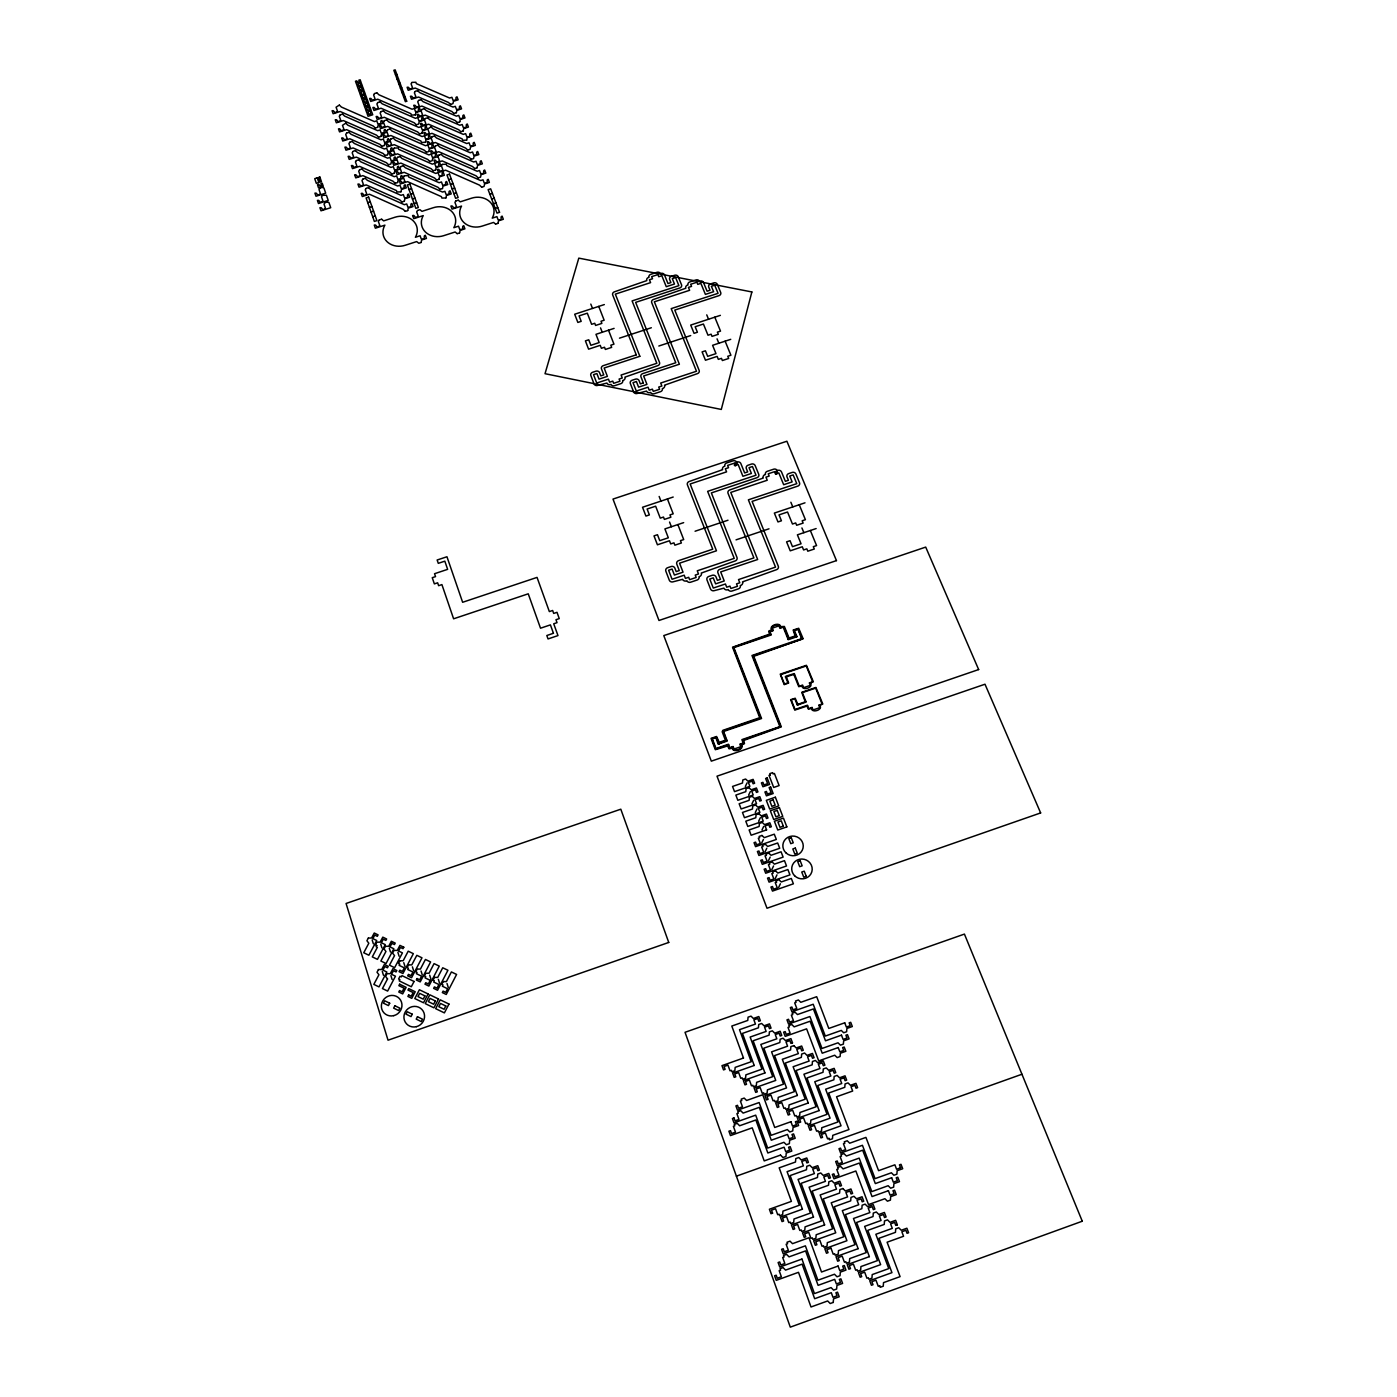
<?xml version="1.0" encoding="UTF-8"?>
<svg xmlns="http://www.w3.org/2000/svg" width="1397" height="1397" viewBox="0 0 1397 1397"><rect width="100%" height="100%" fill="white"/><g stroke="black" fill="none" stroke-linecap="round" stroke-linejoin="round"><path stroke-width="1.5" d="M778.653 887.409L780.382 883.777M775.248 878.486L776.976 874.854M768.455 860.692L770.184 857.094M771.843 869.58L773.571 865.965M761.697 843.02L763.426 839.44M765.067 851.838L766.796 848.241M758.641 821.226L760.352 817.664M761.994 829.975L763.705 826.413M751.97 803.781L753.682 800.237M755.288 812.478L757.017 808.933M748.635 795.103L750.346 791.558M797.617 704.472L805.877 701.451M745.334 786.441L747.046 782.914M718.669 743.466L726.981 740.393M775.527 473.95C774.217 471.418 777.465 474.509 775.841 473.443C775.772 466.039 779.159 479.119 774.654 471.645L768.228 473.793L769.171 476.08L765.958 477.145L767.232 480.254L730.771 492.425L757.663 559.499L720.695 571.932L724.24 580.96L715.613 583.876L713.238 577.852L709.763 579.022L713.291 588.067L725.427 583.981L726.702 587.211L729.967 586.111L730.91 588.486L737.459 586.286L736.516 583.894L739.781 582.793L738.507 579.58L775.527 567.112L748.373 499.829L796.779 483.659L793.164 474.91L789.742 476.045L792.151 481.878L783.665 484.707L778.793 472.867L775.527 473.95L777.78 470.405A2.899 2.619 1.1 0 1 781.517 471.959L785.376 481.336L788.414 480.324L787.017 476.953A2.899 2.619 1.6 0 1 788.729 473.583L792.151 472.448A2.899 2.619 1.7 0 1 795.888 474.002L799.503 482.733A2.899 2.637 2 0 1 797.809 486.121L752.092 501.401L778.286 566.187A2.951 2.707 1.9 0 1 776.557 569.662L742.558 581.868A2.951 2.724 0.2 0 1 740.794 585.36L740.288 585.535A2.951 2.724 0.1 0 1 738.472 588.836L731.923 591.053A2.951 2.724 -0.3 0 1 728.221 589.604L727.697 589.761A2.951 2.724 -0.5 0 1 723.925 588.137L714.304 590.634A2.951 2.724 -1.3 0 1 710.532 589.01L706.987 579.947A2.951 2.724 -1.6 0 1 708.768 576.472L712.243 575.302A2.951 2.707 -1.4 0 1 716.015 576.909L717.377 580.384L720.468 579.353L717.918 572.857A2.934 2.707 -1 0 1 719.699 569.382L753.891 557.892L728.047 493.333A2.899 2.637 -1 0 1 729.775 489.945L763.233 478.053A2.899 2.619 0.5 0 1 764.945 474.683L765.451 474.526A2.899 2.619 0.6 0 1 767.232 471.33L773.641 469.2A2.899 2.619 0.9 0 1 777.291 470.579M734.944 465.568C731.801 464.52 741.178 464.171 734.874 462.896C733.565 465.288 738.14 467.716 734.036 463.28L727.627 465.411L728.536 467.698L725.322 468.763L726.58 471.854L690.153 483.991L716.469 550.785L679.553 563.183L683.028 572.176L674.402 575.075L672.097 569.068L668.604 570.238L672.062 579.266L684.198 575.18L685.438 578.393L688.704 577.293L689.612 579.668L696.16 577.467L695.235 575.093L698.5 573.992L697.26 570.797L734.228 558.381L707.633 491.36L756.004 475.224L752.459 466.528L749.036 467.663L751.394 473.461L742.925 476.29L738.157 464.502L734.839 465.585L737.162 462.04A2.881 2.619 -0.8 0 1 740.864 463.594L744.653 472.919L747.692 471.907L746.33 468.571A2.899 2.619 -0.3 0 1 748.041 465.218L751.464 464.066A2.899 2.619 -0.2 0 1 755.183 465.62L758.728 474.334A2.899 2.619 0.1 0 1 756.999 477.687L711.352 492.914L736.987 557.455A2.934 2.707 -0.4 0 1 735.224 560.913L701.277 573.067A2.934 2.707 -2.2 0 1 699.495 576.542L698.989 576.717A2.934 2.707 -2.4 0 1 697.155 580.017L690.607 582.217A2.934 2.707 -2.7 0 1 686.922 580.768L686.416 580.942A2.934 2.707 -3 0 1 682.662 579.318L673.04 581.816A2.934 2.707 -3.7 0 1 669.303 580.192L665.845 571.163A2.934 2.707 -3.9 0 1 667.626 567.706L671.119 566.536A2.934 2.707 -3.7 0 1 674.856 568.142L676.183 571.6L679.274 570.57L676.794 564.109A2.934 2.707 -3.3 0 1 678.575 560.651L712.732 549.196L687.429 484.881A2.899 2.619 -3 0 1 689.175 481.511L722.616 469.671A2.881 2.619 -1.4 0 1 724.345 466.319L724.851 466.144A2.881 2.619 -1.3 0 1 726.632 462.966L733.041 460.835A2.881 2.602 -1 0 1 736.673 462.215M736.394 1176.169L1021.94 1074.241M811.657 708.314L808.374 709.17L806.977 706.096M819.672 705.572L822.798 704.001L815.9 687.464L801.756 692.283L805.213 701.678M728.693 744.863L715.753 749.141L711.737 738.559L716.347 737.145L718.791 743.204M732.692 747.36L729.391 748.216L728.029 745.09M740.759 744.584L743.868 743.291L742.82 740.026L780.626 726.684L752.878 655.892L802.088 639.162L798.141 628.755L793.775 630.414L796.29 636.456M786.127 676.847L794.491 674.21M802.245 686.014L798.735 686.66L793.828 674.437M810.225 683.29L813.333 681.736L806.436 665.304L780.225 674.157L784.206 684.652L788.659 682.993L786.389 676.969M807.641 705.869L794.788 710.095L790.65 699.653L795.225 698.238L797.739 704.228M772.419 630.134L769.38 631.392L770.428 634.535L733.233 647.352L760.632 718.093L723.192 730.91L726.318 740.62M780.329 627.445L783.787 626.816L788.624 638.848M787.978 639.075L796.028 636.333M695.077 531.227L727.994 520.225M805.004 502.815L774.357 513.083L777.972 521.937L781.429 520.784L779.02 514.882L787.541 512.018L792.466 524.032L795.696 522.949L796.657 525.272L803.135 523.107L802.175 520.784L805.405 519.684L799.241 504.754M736.044 539.853L768.996 528.817M816.145 528.555L797.39 534.841L801.057 543.782L792.483 546.664L790.038 540.691L786.581 541.861L790.231 550.82L802.28 546.768L803.589 549.947L806.837 548.846L807.798 551.204L814.294 549.021L813.333 546.664L816.581 545.581L810.347 530.493M673.197 497.035L642.533 507.251L645.92 516.069L649.378 514.917L647.108 509.032L655.647 506.203L660.257 518.147L663.505 517.065L664.396 519.387L670.874 517.222L669.966 514.899L673.197 513.834L667.434 498.956M683.657 522.635L664.902 528.904L668.325 537.793L659.751 540.656L657.481 534.719L654.006 535.889L657.428 544.795L669.477 540.761L670.7 543.922L673.948 542.839L674.856 545.179L681.369 542.996L680.461 540.656L683.709 539.574L677.877 524.573M619.482 338.161L651.334 327.754M720.381 315.355L690.712 325.082L694.065 333.342L697.4 332.242L695.165 326.741L703.424 324.034L708 335.228L711.125 334.197L712.016 336.38L718.285 334.32L717.394 332.137L720.52 331.124L714.793 317.189M658.825 346.019L690.694 335.577M730.736 339.331L712.592 345.303L715.98 353.633L707.685 356.357L705.433 350.804L702.08 351.904L705.468 360.234L717.132 356.41L718.337 359.378L721.481 358.348L722.371 360.531L728.675 358.453L727.767 356.27L730.91 355.24L725.13 341.182M604.325 304.581L574.691 314.238L577.852 322.445L581.187 321.345L579.074 315.879L587.316 313.19L591.63 324.314L594.755 323.283L595.593 325.449L601.863 323.406L601.024 321.24L604.15 320.227L598.754 306.397M614.104 328.382L595.978 334.32L599.173 342.579L590.879 345.303L588.748 339.785L585.413 340.868L588.591 349.163L600.239 345.338L601.391 348.29L604.534 347.259L605.372 349.442L611.659 347.382L610.821 345.199L613.964 344.168L608.516 330.216M421.073 242.537L418.768 243.27L416.69 241.576L405.147 245.296A17.288 14.896 -12.5 0 1 386.899 241.541A17.288 14.896 -12.5 0 1 384.891 225.144L375.356 228.2L374.256 225.057C376.928 223.904 375.95 229.387 379.827 225.598L378.325 221.407L379.181 220.08M457.256 233.683L459.561 232.932M495.691 224.096L497.978 223.363M436.737 180.003L439.025 179.27M367.725 202.6L370.257 201.797M400.922 191.878L396.958 191.983L396.451 190.568L362.871 175.62L355.746 177.89L354.646 174.8C357.283 173.734 356.357 178.973 360.164 175.324L358.697 171.22L359.553 169.91M409.059 189.59L411.574 188.787M474.77 168.566L477.058 167.832M448.699 179.637L451.214 178.833M369.384 207.297L371.916 206.477M410.735 194.27L413.268 193.467M450.428 184.299L452.942 183.478M440.16 189.328L442.447 188.595M371.043 211.995L373.575 211.174M402.004 201.971L404.292 201.238M412.429 198.95L414.961 198.147M478.28 177.856L480.551 177.122L481.074 174.642L485.842 173.106L484.672 170.015C481.825 170.678 486.313 174.381 480.69 173.612L479.52 170.504L477.18 171.255L443.355 156.394L441.312 154.438M452.157 188.962L454.689 188.158M372.702 216.692L375.252 215.889M414.141 203.648L416.673 202.827M453.885 193.642L456.417 192.821M445.905 197.955L441.923 198.077L441.4 196.645L407.575 181.627L400.45 183.915L399.332 180.807C402.004 179.654 400.974 185.12 404.851 181.348L403.366 177.209L404.204 175.917M379.268 219.94L381.573 219.207M405.374 211.366L407.68 210.633M481.79 187.181L484.06 186.447L484.584 183.967L489.369 182.431L488.199 179.322C485.335 180.003 489.823 183.671 484.2 182.92L483.03 179.811L480.673 180.562L446.778 165.632L446.254 164.235L442.308 164.34M417.598 210.406L419.886 209.672L421.946 211.349L433.419 207.682A17.27 14.878 -11.3 0 1 451.65 211.384A17.27 14.878 -11.3 0 1 453.833 227.694L458.53 226.192L459.7 229.352C465.288 230.103 460.853 226.349 463.752 225.685L464.922 228.846L460.084 230.4L459.63 232.793M455.859 200.906L458.146 200.173M489.893 194.323L492.425 193.502M491.674 199.003L494.189 198.199M493.438 203.7L495.97 202.897M495.219 208.415L497.751 207.594M378.692 137.15L380.962 136.435M454.06 113.489L456.313 112.773M390.95 138.897L393.203 138.163M353.127 151.33L355.397 150.597M430.957 126.865L427.796 129.013L429.298 133.082C425.142 136.574 426.609 131.528 423.797 132.558L424.915 135.596L431.987 133.344L465.62 148.065L467.663 150.003M419.764 133.885L422.034 133.169M381.992 146.301L384.245 145.585M457.483 122.587L459.735 121.871M394.268 148.065L398.197 147.942L398.704 149.339L432.284 164.148L434.624 163.397L435.759 166.487C441.242 167.238 436.929 163.536 439.758 162.908L440.911 165.981L436.126 167.518L435.672 169.84M356.375 160.533L358.645 159.799M432.092 136.731L434.345 136.015M425.404 142.319L421.475 142.442L420.951 141.045L387.58 126.394L380.508 128.629L379.425 125.59C382.062 124.525 381.067 129.764 384.891 126.114L383.424 122.063L384.262 120.788M385.293 155.504L387.563 154.788M460.923 131.72L463.175 131.004M397.586 157.267L399.856 156.534M359.64 169.77L361.91 169.037M435.48 145.899L437.75 145.183M426.522 152.238L428.792 151.505M388.61 164.724L390.881 164.008L391.439 161.546L396.207 160.009L395.107 156.935C392.26 157.599 396.626 161.284 391.073 160.515L389.973 157.442L387.633 158.175L354.279 143.437L352.306 141.499M466.633 140.154L462.686 140.276L462.163 138.879L428.617 124.228L421.562 126.463L420.427 123.425C423.064 122.36 422.121 127.598 425.91 123.949L424.426 119.898L425.247 118.623M319.965 188.089L322.236 187.355M400.939 166.505L403.209 165.772M362.923 179.043L365.193 178.31M438.885 155.102L441.155 154.386M322.463 195.336L326.409 195.231L328.208 200.417L318.481 203.525L317.416 200.4C320.088 199.265 319.075 204.678 322.934 200.941L321.502 196.785L322.375 195.475M429.909 161.458L432.179 160.725L432.721 158.263L437.488 156.743L436.353 153.67C433.507 154.316 437.925 158.018 432.354 157.232L431.219 154.159L428.879 154.91L395.368 140.171L393.36 138.233M391.946 173.996L394.216 173.263M467.82 150.073L470.091 149.357L470.614 146.895L475.364 145.375L474.212 142.319C471.365 142.965 475.818 146.633 470.23 145.864L469.078 142.808L466.738 143.542L433.14 128.856L431.114 126.935M404.292 175.76L408.238 175.655L408.762 177.07L442.552 192.053L444.91 191.302L446.062 194.41C451.51 195.126 447.232 191.441 450.078 190.795L451.231 193.921L446.446 195.458L445.975 197.815M366.206 188.351L368.494 187.617M324.96 202.6L327.247 201.867M433.314 170.713L435.602 169.98M395.281 183.286L397.569 182.553M471.295 159.293L473.566 158.577L474.089 156.115L478.839 154.596L477.687 151.505C474.84 152.168 479.293 155.853 473.705 155.084L472.535 152.011L470.213 152.744L436.528 138.006L434.502 136.068M397.115 79.192L398.442 78.773M398.756 83.68L400.083 83.261M374.536 93.529L376.771 92.831M339.279 105.089L336.083 107.202L337.515 111.219C333.726 114.798 334.669 109.665 332.084 110.712L333.132 113.733L340.187 111.498L373.261 126.044L375.252 127.965M411.975 82.388L415.852 82.266L416.358 83.628L449.607 98.017L451.912 97.284L453.047 100.305C458.548 100.741 454.112 97.458 456.994 96.795L458.146 99.816L453.431 101.3L452.977 103.588L450.655 104.426M400.415 88.151L401.725 87.732M402.057 92.656L403.384 92.237M377.784 102.54L380.036 101.824M340.222 114.833L342.475 114.117M415.293 91.364L417.528 90.648M403.716 97.144L405.043 96.725M381.067 111.585L383.319 110.869M345.688 123.198L342.492 125.328L343.924 129.38C339.75 132.925 341.287 127.86 338.476 128.856L339.541 131.894L346.596 129.659L379.827 144.31L381.835 146.248M418.629 100.374L420.881 99.658M384.35 120.648L386.602 119.932M346.648 133.012L348.901 132.296M421.981 109.42L424.217 108.704M415.311 114.956L411.399 115.06L410.893 113.681L377.731 99.204L370.711 101.44L369.629 98.436C372.231 97.336 371.323 102.557 375.06 98.943L373.61 94.944L374.448 93.669M375.409 128.018L377.661 127.302M387.633 129.746L389.903 129.03M349.879 142.162L352.149 141.429M425.334 118.483L427.587 117.767M416.411 124.752L418.663 124.036L419.205 121.609L423.937 120.107L422.82 117.069C420.008 117.715 424.356 121.364 418.838 120.596L417.72 117.558L415.398 118.308L382.184 103.797L380.194 101.894M395.473 74.722L396.8 74.303M801.913 527.944L803.869 532.676M790.859 502.239L792.78 506.919M717.045 338.842L718.844 343.243M706.742 314.866L708.541 319.249M819.41 704.944C824.3 709.816 810.836 714.007 811.413 707.685M809.963 682.679C814.818 687.481 801.424 691.69 801.983 685.386M780.574 628.074C781.08 621.84 767.966 626.048 772.663 630.745M600.535 327.893L602.229 332.276M590.809 304.092L592.503 308.44M669.547 522.041L671.381 526.739M659.157 496.459L660.956 501.121M740.515 743.955C745.3 748.932 731.801 753.088 732.447 746.714M456.4 112.633L456.836 110.363L461.551 108.861L460.416 105.84C457.605 106.504 461.988 110.084 456.452 109.35L455.317 106.329L453.012 107.063L419.694 92.604L417.686 90.718M459.823 121.731L460.259 119.444L464.991 117.942L463.839 114.903C461.027 115.567 465.411 119.164 459.875 118.431L458.74 115.392L456.417 116.143L423.029 101.632L421.038 99.728M463.263 130.864L463.699 128.559L468.432 127.057L467.279 124.001C464.468 124.647 468.886 128.297 463.315 127.546L462.18 124.508L459.857 125.241L426.399 110.677L424.391 108.756M466.703 140.014L467.157 137.709L471.889 136.19L470.737 133.152C467.908 133.798 472.343 137.447 466.773 136.696L465.62 133.641L463.298 134.374L429.752 119.74L427.744 117.837M477.128 167.692L477.582 165.352L482.349 163.833L481.179 160.742C478.333 161.423 482.786 165.073 477.18 164.322L476.028 161.249L473.688 161.982L439.933 147.174L437.907 145.236M498.065 223.223L498.502 220.831L503.322 219.277L502.117 216.133C499.235 216.797 503.793 220.551 498.1 219.783L496.913 216.622L492.233 218.142A17.253 14.861 -10.1 0 0 489.928 201.867A17.253 14.861 -10.1 0 0 471.662 198.164L460.224 201.832L458.303 200.242M450.498 104.373L448.472 102.47L415.206 88.046L408.203 90.264L407.103 87.26C409.705 86.212 408.762 91.381 412.534 87.767L411.067 83.785L411.888 82.528M453.903 113.436L451.877 111.516L418.541 97.039L411.521 99.257L410.421 96.253C413.023 95.153 412.15 100.392 415.869 96.777L414.385 92.761L415.206 91.504M457.325 122.534L455.3 120.613L421.894 106.067L414.857 108.302L413.739 105.281C416.341 104.181 415.468 109.437 419.205 105.805L417.72 101.789L418.541 100.514M460.766 131.65L458.722 129.729L425.247 115.13L418.192 117.365L417.092 114.344C419.729 113.244 418.698 118.588 422.558 114.851L421.056 110.834L421.894 109.56M471.138 159.241L469.078 157.285L435.375 142.511L428.303 144.764L427.168 141.708C429.805 140.591 428.914 145.917 432.686 142.232L431.167 138.163L432.005 136.871M474.613 168.496L472.57 166.54L438.78 151.697L431.69 153.967L430.573 150.893C433.192 149.776 432.302 155.119 436.074 151.417L434.572 147.331L435.393 146.039M478.106 177.786L476.045 175.83L442.203 160.934L435.096 163.205L433.961 160.114C436.632 159.031 435.654 164.34 439.496 160.655L437.977 156.551L438.798 155.242M481.616 187.111L479.555 185.155L445.626 170.19L438.518 172.46L437.383 169.369C440.02 168.234 439.129 173.612 442.919 169.91L441.382 165.789L442.22 164.479M495.516 224.044L493.578 222.42L482.087 226.122A17.253 14.861 -10.1 0 1 463.787 222.402A17.253 14.861 -10.1 0 1 461.534 206.092L452.052 209.131L450.899 206.005C453.554 204.905 452.663 210.231 456.47 206.546L454.933 202.373L455.771 201.046M415.398 114.816L415.852 112.528L420.584 111.027L419.467 108.006C416.655 108.669 420.986 112.266 415.485 111.516L414.368 108.495L412.063 109.228L378.919 94.786L376.928 92.883M422.104 133.029L422.575 130.724L427.307 129.222L426.19 126.167C423.361 126.813 427.726 130.48 422.191 129.711L421.073 126.673L418.751 127.406L385.467 112.843L383.476 110.922M425.491 142.18L425.945 139.875L430.695 138.355L429.56 135.299C426.731 135.946 431.114 139.63 425.561 138.844L424.444 135.806L422.121 136.539L388.75 121.906L386.759 120.002M428.862 151.365L429.333 149.06L434.083 147.541L432.948 144.467C430.119 145.113 434.519 148.798 428.949 148.03L427.814 144.974L425.491 145.707L392.051 131.021L390.06 129.1M439.095 179.13L439.549 176.79L444.333 175.271L443.198 172.163C440.334 172.844 444.77 176.511 439.182 175.76L438.029 172.669L435.689 173.42L402.039 158.542L400.031 156.604M442.535 188.455L442.989 186.115L447.773 184.579L446.621 181.47C443.775 182.151 448.21 185.818 442.605 185.068L441.469 181.959L439.112 182.71L405.392 167.78L403.366 165.841M457.098 233.613L455.16 231.989L443.652 235.691A17.27 14.878 -11.3 0 1 425.369 231.972A17.27 14.878 -11.3 0 1 423.239 215.609L413.739 218.665L412.604 215.522C415.311 214.352 414.263 219.888 418.174 216.064L416.655 211.873L417.511 210.563M416.254 124.7L414.245 122.779L380.997 108.233L373.959 110.468L372.877 107.447C375.461 106.399 374.588 111.533 378.325 107.971L376.876 103.954L377.714 102.68M419.606 133.815L417.598 131.894L384.28 117.296L377.225 119.531L376.142 116.51C378.779 115.445 377.784 120.666 381.591 117.016L380.141 113L380.979 111.725M426.364 152.168L424.339 150.23L390.881 135.509L383.808 137.762L382.708 134.706C385.328 133.606 384.419 138.897 388.191 135.23L386.707 131.178L387.563 129.886M429.752 161.388L427.726 159.45L394.198 144.677L387.109 146.929L386.009 143.874C388.628 142.756 387.72 148.065 391.492 144.397L390.025 140.311L390.863 139.036M433.157 170.644L431.114 168.688L397.516 153.862L390.427 156.115L389.309 153.059C391.946 151.924 391.038 157.267 394.81 153.583L393.343 149.496L394.181 148.204M436.58 179.951L434.537 177.978L400.852 163.082L393.744 165.352L392.644 162.279C395.281 161.231 394.321 166.435 398.145 162.803L396.661 158.699L397.516 157.407M440.003 189.276L437.96 187.303L404.204 172.337L397.097 174.608L395.98 171.517C398.616 170.451 397.708 175.708 401.498 172.058L400.013 167.937L400.852 166.645M421.161 242.38L421.615 239.987L426.452 238.433L425.317 235.255C422.418 235.936 426.923 239.725 421.248 238.939L420.095 235.761L415.398 237.28A17.288 14.896 -12.5 0 0 413.32 220.918A17.288 14.896 -12.5 0 0 395.107 217.199L383.634 220.883L381.73 219.259M377.749 127.162L378.238 124.874L382.97 123.373L381.87 120.334C379.058 120.98 383.372 124.63 377.871 123.862L376.771 120.823L374.448 121.574L341.392 107.045L339.436 105.142M381.032 136.295L381.521 133.99L386.253 132.488L385.153 129.432C382.341 130.078 386.672 133.745 381.154 132.977L380.054 129.938L377.731 130.672L344.605 116.091L342.632 114.187M384.332 145.445L384.804 143.14L389.571 141.621L388.453 138.582C385.642 139.229 389.973 142.878 384.437 142.127L383.337 139.071L381.014 139.805L347.818 125.171L345.845 123.25M387.65 154.63L388.122 152.325L392.889 150.806L391.771 147.75C388.942 148.396 393.29 152.081 387.755 151.295L386.655 148.239L384.315 148.973L351.049 134.287L349.058 132.366M394.303 173.123L394.775 170.783L399.559 169.264L398.442 166.173C395.595 166.819 399.979 170.539 394.408 169.753L393.29 166.68L390.95 167.413L357.545 152.605L355.554 150.666M397.656 182.413L398.128 180.073L402.912 178.537L401.777 175.446C398.931 176.109 403.331 179.794 397.743 179.043L396.626 175.935L394.286 176.686L360.81 161.808L358.802 159.869M401.009 191.738L401.48 189.381L406.265 187.862L405.147 184.753C402.301 185.417 406.702 189.101 401.114 188.351L399.979 185.242L397.639 185.993L364.076 171.063L362.067 169.107M404.379 201.098L404.851 198.741L409.653 197.204L408.518 194.078C405.654 194.742 410.089 198.479 404.466 197.693L403.349 194.585L400.991 195.336L367.359 180.335L365.35 178.379M407.767 210.493L408.238 208.118L413.041 206.581L411.905 203.456C409.042 204.102 413.477 207.856 407.854 207.07L406.719 203.945L404.379 204.695L370.659 189.643L368.651 187.687M378.535 137.081L376.544 135.16L343.383 120.561L336.328 122.796L335.263 119.775C337.899 118.693 336.887 123.931 340.711 120.282L339.279 116.248L340.135 114.973M385.135 155.434L383.127 153.495L349.826 138.774L342.754 141.027L341.689 137.971C344.308 136.871 343.365 142.162 347.155 138.495L345.705 134.444L346.561 133.152M388.453 164.671L386.445 162.716L353.074 147.942L345.985 150.195L344.902 147.139C347.539 146.021 346.596 151.33 350.385 147.663L348.936 143.577L349.791 142.302M391.789 173.927L389.763 171.971L356.322 157.128L349.215 159.38L348.15 156.324C350.787 155.207 349.826 160.533 353.633 156.848L352.184 152.762L353.039 151.47M395.124 183.217L393.098 181.261L359.588 166.348L352.481 168.618L351.398 165.544C354.035 164.514 353.039 169.718 356.881 166.068L355.432 161.965L356.287 160.672M401.847 201.901L399.804 199.928L366.154 184.91L359.012 187.181L357.929 184.09C360.583 183.024 359.518 188.368 363.447 184.614L361.98 180.492L362.836 179.183M405.217 211.296L403.174 209.323L369.454 194.235L362.294 196.523L361.212 193.397C363.919 192.227 362.766 197.833 366.73 193.939L365.263 189.8L366.119 188.49M322.393 187.425L323.912 187.966L325.693 193.153L315.984 196.244L314.919 193.135C317.573 192.07 316.595 197.344 320.437 193.677L319.005 189.538L319.878 188.228M327.404 201.936L328.924 202.495L330.722 207.699L320.996 210.807L319.913 207.682C322.585 206.634 321.537 211.925 325.449 208.223L324.017 204.067L324.872 202.74M447.023 983.523L448.262 987.417M438.344 979.332L439.584 983.226M429.682 975.158L430.905 979.053M421.038 971.002L422.261 974.862M412.394 966.829L413.617 970.705M403.768 962.673L404.99 966.532M397.883 952.317L399.088 956.177M389.292 948.196L390.496 952.038M390.898 975.612L392.103 979.489M380.717 944.058L381.922 947.899M382.289 971.456L383.476 975.316M372.161 939.954L373.348 943.778M795.592 636.403L796.989 636.508L795.592 636.403M796.901 704.42L798.316 704.577L796.919 704.332M785.428 676.794L786.371 677.475L785.83 676.235L794.247 673.581L799.328 686.294L802.664 685.159L803.642 687.638L810.295 685.368L809.3 682.906L812.635 681.771L806.279 665.95L780.696 674.646L784.416 684.024L787.96 682.819L785.428 676.794M719.385 743.466L718.407 744.095L727.226 741.039L723.576 731.487L761.557 718.512L733.879 647.614L771.319 634.919L770.026 631.636L773.327 630.518L772.349 628.109L778.95 625.873L779.91 628.283L783.211 627.166L788.222 639.686L796.936 636.735L794.456 630.571L797.966 629.383L801.686 638.621L751.97 655.49L779.91 726.615L741.894 739.624L743.204 743.029L739.851 744.182L740.812 746.697L734.089 749.002L733.128 746.487L729.758 747.639L728.448 744.234L715.98 748.495L712.348 738.926L715.928 737.703L718.023 743.78L719.368 743.518M803.1 638.656L753.786 656.293L781.325 726.859L743.728 740.445L744.479 743.658L741.685 745.003C744.514 749.718 732.622 753.123 732.272 748.216L729.112 748.844L727.593 745.963L715.334 749.7L711.038 738.384L716.591 736.498L719.211 742.331L725.392 740.218L722.179 731.749L722.808 730.352L759.724 717.691L732.552 647.195L769.52 634.133L768.717 631.13L771.511 629.75C768.752 625.367 779.875 621.682 780.731 626.624L784.381 626.467L789.043 638.01L795.12 635.949L793.147 630.064L798.7 628.266L803.1 638.656M362.993 98.034L365.281 98.139L364.547 96.131L365.874 95.712L366.957 98.716L362.26 100.2L361.194 97.196L362.504 96.777L362.993 98.034M363.36 92.796L363.831 94.14L361.788 94.786L361.072 92.778L359.745 93.197L360.828 96.201L365.525 94.717L364.442 91.713L363.36 92.796M364.442 102.051L366.713 102.138L365.997 100.13L367.324 99.711L368.406 102.714L363.709 104.216L362.626 101.195L363.953 100.776L364.442 102.051M365.874 106.05L368.162 106.155L367.428 104.146L368.756 103.727L369.838 106.731L365.141 108.215L364.058 105.212L365.385 104.792L365.874 106.05M367.324 110.066L369.611 110.171L368.878 108.163L370.205 107.744L371.288 110.747L366.59 112.249L365.508 109.228L366.835 108.809L367.324 110.066M357.265 82.091L359.535 82.179L358.819 80.188L360.147 79.769L361.212 82.755L356.532 84.239L355.467 81.253L356.776 80.834L357.265 82.091M358.697 86.073L360.967 86.16L360.251 84.169L361.579 83.75L362.644 86.736L357.964 88.221L356.881 85.234L358.208 84.815L358.697 86.073M360.129 90.054L362.399 90.141L361.683 88.151L363.01 87.732L364.076 90.718L359.396 92.202L358.313 89.216L359.64 88.797L360.129 90.054M319.267 185.591L321.572 185.696L320.873 183.636L322.218 183.199L323.283 186.307L318.516 187.827L317.451 184.718L318.795 184.299L319.267 185.591M368.843 114.205C372.196 116.475 369.279 111.725 371.654 111.76L372.737 114.781L368.057 116.265L366.974 113.244L368.302 112.825L368.843 114.205M751.865 291.956L721.289 409.443L545.022 373.697L578.795 258.131L751.865 291.956M445.8 1005.997L444.106 1009.28L438.833 1006.713L440.526 1003.448L445.8 1005.997M448.961 1004.059L444.386 1012.895L435.672 1008.669L440.247 999.833L448.961 1004.059M443.146 981.602L441.731 984.326L443.041 984.955L442.378 986.212L447.581 988.744L445.713 992.359L443.111 991.102L442.343 992.586L446.254 994.472L456.592 974.442L451.388 971.945L446.411 981.585L443.146 981.602M435.34 1000.951L433.646 1004.216L428.39 1001.649L430.084 998.401L435.34 1000.951M438.501 998.995L433.926 1007.831L425.229 1003.605L429.805 994.786L438.501 998.995M412.255 1014.205L410.997 1016.597L406.003 1014.152L407.26 1011.76L412.255 1014.205M430.224 980.362L428.355 983.977L425.753 982.72L424.985 984.187L428.879 986.072L439.252 966.113L434.065 963.616L429.071 973.22L425.806 973.238L424.391 975.962L425.701 976.573L425.037 977.848L430.224 980.362M424.915 995.886L423.221 999.152L417.965 996.602L419.659 993.354L424.915 995.886M434.467 977.411L433.053 980.135L434.362 980.764L433.699 982.039L438.902 984.536L437.017 988.168L434.415 986.911L433.646 988.378L437.558 990.263L447.931 970.269L442.727 967.772L437.732 977.394L434.467 977.411M428.076 993.948L423.501 1002.767L414.804 998.558L419.397 989.74L428.076 993.948M417.476 1016.737L416.219 1019.129L421.23 1021.574L422.47 1019.181L417.476 1016.737M414.071 981.48L411.312 986.753L399.21 980.886L399.874 979.629L398.582 979L400.013 976.276L401.306 976.905L401.969 975.63L414.071 981.48M417.092 978.546L416.323 980.013L420.218 981.881L430.608 961.957L425.439 959.46L420.427 969.064L417.162 969.081L415.747 971.788L417.039 972.417L416.376 973.674L421.562 976.189L419.694 979.786L417.092 978.546M408.657 994.961L407.889 996.428L411.783 998.331L415.223 991.748L408.727 988.605L407.959 990.071L413.145 992.586L411.259 996.218L408.657 994.961M408.535 964.908L407.121 967.615L408.413 968.243L407.749 969.518L412.936 972.015L411.032 975.612L408.448 974.373L407.68 975.839L411.574 977.708L421.981 957.801L416.812 955.321L411.783 964.89L408.535 964.908M389.693 1003.221L388.453 1005.596L383.476 1003.186L384.716 1000.793L389.693 1003.221M399.647 984.204L398.878 985.671L404.065 988.185L402.161 991.818L399.559 990.56L398.791 992.027L402.685 993.913L406.125 987.347L399.647 984.204M394.897 1005.753L393.64 1008.128L398.634 1010.555L399.874 1008.18L394.897 1005.753M403.785 947.218L403.035 948.685L400.45 947.445L398.564 951.025L402.423 952.876L394.635 967.684L389.484 965.187L394.53 955.618L392.609 953.103L394.041 950.414L397.272 950.397L399.926 945.367L403.785 947.218M387.528 978.93L382.446 988.57L387.633 991.084L395.456 976.189L391.579 974.303L393.483 970.705L396.067 971.945L396.835 970.496L392.959 968.61L390.287 973.674L387.039 973.692L385.607 976.416L387.528 978.93M399.926 960.769L398.512 963.459L399.804 964.087L399.123 965.344L404.292 967.842L402.406 971.456L399.821 970.199L399.053 971.666L402.93 973.534L413.355 953.662L408.203 951.182L403.174 960.752L399.926 960.769M391.876 943.324L389.973 946.887L393.832 948.755L386.043 963.528L380.875 961.031L385.939 951.479L384.035 948.982L385.45 946.293L388.698 946.275L391.352 941.246L395.211 943.097L394.443 944.547L391.876 943.324M378.447 969.535L377.015 972.242L378.919 974.757L373.837 984.396L379.006 986.893L386.847 972.015L382.97 970.147L384.874 966.549L387.458 967.789L388.226 966.322L384.367 964.454L381.695 969.518L378.447 969.535M376.753 945.472L376.09 946.729L377.365 947.341L372.3 956.893L377.452 959.372L385.258 944.616L381.416 942.765L383.302 939.203L385.869 940.425L386.637 938.994L382.795 937.143L380.124 942.154L376.893 942.172L375.461 944.861L376.753 945.472M368.354 938.051L366.922 940.74L368.808 943.219L363.744 952.754L368.878 955.234L376.701 940.495L372.859 938.644L374.745 935.082L377.312 936.322L378.081 934.872L374.239 933.021L371.567 938.033L368.354 938.051M833.241 1302.423L830.202 1303.523L827.67 1300.956L811.011 1306.981L798.49 1272.318L776.243 1280.351L774.602 1275.775L776.191 1275.217L777.291 1278.255L781.36 1276.788L779.177 1270.694L780.591 1270.187L780.05 1268.668L783.071 1267.585L785.568 1270.117L802.122 1264.128L814.661 1298.721L831.285 1292.696L832.979 1297.289L837.047 1295.822L835.93 1292.749L837.519 1292.173L839.213 1296.765L833.538 1298.826L833.241 1302.423M879.656 1285.764L878.242 1286.288L875.954 1280.176L871.885 1281.643L873.02 1284.699L871.431 1285.275L869.72 1280.682L891.95 1272.65L879.01 1238.283L895.46 1232.346L895.721 1228.836L898.725 1227.753L901.275 1230.251L906.88 1228.225L908.609 1232.748L907.037 1233.307L905.885 1230.303L901.851 1231.752L903.562 1236.275L887.095 1242.212L900.087 1276.631L883.515 1282.638L883.253 1286.2L880.215 1287.301L879.656 1285.764M1082.273 1221.222L790.3 1327.15L685.036 1032.296L964.419 934.087L1082.273 1221.222M831.005 1248.185L826.937 1249.651L828.054 1252.672L826.483 1253.249L824.806 1248.708L846.931 1240.728L834.323 1206.746L850.703 1200.861L850.983 1197.386L853.969 1196.321L856.483 1198.783L862.071 1196.775L863.748 1201.245L862.193 1201.804L861.058 1198.836L857.042 1200.267L858.718 1204.738L842.321 1210.64L854.999 1244.675L838.497 1250.612L838.2 1254.157L835.196 1255.239L834.638 1253.72L833.223 1254.227L831.005 1248.185M801.948 1259.064L779.753 1267.062L778.112 1262.521L779.701 1261.945L780.783 1264.984L784.852 1263.517L782.669 1257.457L784.084 1256.951L783.542 1255.432L786.546 1254.349L789.043 1256.863L805.58 1250.909L818.101 1285.345L834.69 1279.338L836.366 1283.93L840.453 1282.446L839.335 1279.39L840.907 1278.831L842.601 1283.406L836.943 1285.45L836.646 1289.029L833.607 1290.13L831.075 1287.58L814.468 1293.587L801.948 1259.064M897.345 1224.837L895.774 1225.396L894.621 1222.392L890.588 1223.859L892.299 1228.365L875.849 1234.284L888.771 1268.598L872.217 1274.588L871.938 1278.15L868.917 1279.25L868.34 1277.731L866.926 1278.238L864.656 1272.143L860.604 1273.61L861.722 1276.666L860.15 1277.225L858.457 1272.65L880.634 1264.634L867.781 1230.373L884.231 1224.436L884.493 1220.943L887.497 1219.86L890.029 1222.358L895.634 1220.332L897.345 1224.837M858.142 1248.674L836 1256.671L837.659 1261.212L839.248 1260.635L838.13 1257.614L842.181 1256.147L844.434 1262.207L845.831 1261.701L846.407 1263.22L849.411 1262.137L849.708 1258.592L866.21 1252.62L853.462 1218.498L869.877 1212.596L868.201 1208.108L872.217 1206.659L873.352 1209.645L874.924 1209.086L873.23 1204.616L867.642 1206.624L865.11 1204.144L862.124 1205.209L861.844 1208.702L845.447 1214.604L858.142 1248.674M838.078 1266.049L821.523 1272.021L809.003 1237.725L792.518 1243.662L790.021 1241.165L787 1242.247L787.559 1243.749L786.144 1244.256L788.327 1250.298L784.276 1251.747L783.176 1248.726L781.604 1249.302L783.228 1253.825L805.388 1245.845L817.909 1280.228L834.48 1274.239L837.013 1276.788L840.034 1275.688L840.33 1272.126L845.971 1270.083L844.294 1265.525L842.705 1266.101L843.823 1269.14L839.772 1270.606L838.078 1266.049M869.371 1256.636L847.211 1264.652L848.887 1269.209L850.476 1268.633L849.341 1265.595L853.41 1264.128L855.663 1270.205L857.077 1269.698L857.636 1271.218L860.657 1270.135L860.936 1266.573L877.473 1260.6L864.638 1226.391L881.07 1220.472L879.377 1215.966L883.41 1214.517L884.545 1217.52L886.117 1216.944L884.406 1212.456L878.818 1214.464L876.286 1211.985L873.3 1213.067L873.02 1216.56L856.605 1222.48L869.371 1256.636M772.576 1213.155L771.004 1213.731L769.398 1209.243L791.4 1201.368L779.177 1167.84L795.487 1162.025L795.801 1158.584L798.77 1157.519L801.232 1159.964L806.785 1157.973L808.409 1162.391L806.855 1162.933L805.772 1159.999L801.773 1161.431L803.397 1165.849L787.087 1171.664L799.363 1205.244L782.949 1211.129L782.634 1214.622L779.631 1215.687L779.089 1214.203L777.692 1214.692L775.545 1208.737L771.511 1210.186L772.576 1213.155M842.862 1188.515L839.894 1189.58L839.597 1193.055L823.235 1198.923L835.755 1232.818L813.665 1240.763L815.324 1245.286L816.896 1244.727L815.796 1241.706L819.847 1240.257L822.047 1246.281L823.462 1245.775L824.02 1247.277L827.024 1246.194L827.321 1242.666L843.805 1236.729L831.215 1202.8L847.595 1196.915L845.918 1192.462L849.952 1191.012L851.052 1193.981L852.624 1193.422L850.948 1188.969L845.377 1190.977L842.862 1188.515M900.576 1167.805L896.577 1169.237L894.883 1164.819L878.591 1170.669L865.93 1137.402L849.708 1143.2L847.228 1140.773L844.259 1141.82L844.818 1143.287L843.439 1143.776L845.639 1149.626L841.64 1151.058L840.54 1148.124L838.986 1148.683L840.645 1153.084L862.438 1145.296L875.081 1178.631L891.391 1172.782L893.905 1175.244L896.891 1174.178L897.136 1170.721L902.706 1168.73L900.995 1164.312L899.441 1164.854L900.576 1167.805M802.437 1209.191L780.417 1217.101L782.041 1221.589L783.612 1221.013L782.53 1218.027L786.563 1216.577L788.729 1222.567L790.143 1222.061L790.685 1223.545L793.688 1222.48L794.002 1218.987L810.417 1213.085L798.071 1179.417L814.399 1173.585L812.757 1169.149L816.774 1167.717L817.856 1170.669L819.41 1170.11L817.786 1165.692L812.216 1167.682L809.736 1165.238L806.768 1166.303L806.471 1169.743L790.143 1175.576L802.437 1209.191M891.653 1177.741L875.325 1183.591L862.665 1150.202L846.407 1156.018L843.91 1153.573L840.959 1154.638L841.5 1156.105L840.121 1156.594L842.321 1162.479L838.322 1163.911L837.222 1160.959L835.668 1161.518L837.309 1165.936L859.155 1158.113L871.815 1191.589L888.143 1185.721L890.675 1188.201L893.661 1187.118L893.905 1183.661L899.476 1181.652L897.782 1177.217L896.228 1177.776L897.345 1180.727L893.347 1182.176L891.653 1177.741M813.508 1217.049L791.47 1224.959L793.094 1229.465L794.666 1228.889L793.583 1225.902L797.617 1224.453L799.817 1230.443L801.214 1229.936L801.756 1231.438L804.759 1230.355L805.074 1226.863L821.523 1220.943L809.09 1187.188L825.435 1181.338L823.793 1176.903L827.792 1175.471L828.892 1178.422L830.447 1177.863L828.805 1173.428L823.235 1175.418L820.755 1172.974L817.769 1174.039L817.472 1177.496L801.145 1183.329L813.508 1217.049M888.405 1190.698L872.042 1196.565L859.382 1163.037L843.09 1168.87L840.592 1166.425L837.624 1167.49L838.183 1168.957L836.786 1169.464L838.986 1175.366L834.987 1176.798L833.887 1173.847L832.315 1174.406L833.974 1178.841L855.855 1171L868.515 1204.598L884.895 1198.713L887.427 1201.193L890.413 1200.128L890.675 1196.635L896.245 1194.627L894.551 1190.174L892.98 1190.733L894.115 1193.719L890.099 1195.151L888.405 1190.698M824.614 1224.907L802.542 1232.852L804.201 1237.358L805.772 1236.799L804.672 1233.795L808.723 1232.329L810.924 1238.353L812.321 1237.847L812.879 1239.349L815.883 1238.266L816.18 1234.756L832.647 1228.836L820.144 1194.976L836.489 1189.109L834.847 1184.673L838.846 1183.224L839.964 1186.193L841.518 1185.634L839.859 1181.198L834.288 1183.189L831.791 1180.727L828.823 1181.792L828.526 1185.25L812.163 1191.117L824.614 1224.907M780.504 1155.092L764.211 1160.907L752.232 1127.833L730.474 1135.569L728.902 1131.203L730.509 1130.644L731.539 1133.543L735.486 1132.146L733.39 1126.331L734.787 1125.842L734.263 1124.393L737.214 1123.345L739.642 1125.755L755.847 1119.992L767.844 1152.996L784.101 1147.199L785.708 1151.582L789.654 1150.168L788.589 1147.251L790.178 1146.675L791.802 1151.058L786.249 1153.049L785.935 1156.472L782.966 1157.537L780.504 1155.092M828.962 1138.363L827.565 1138.852L825.4 1133.019L821.453 1134.416L822.554 1137.333L820.947 1137.909L819.323 1133.543L841.046 1125.79L828.683 1093.03L844.783 1087.303L845.063 1083.95L847.996 1082.902L850.476 1085.294L855.959 1083.339L857.601 1087.652L856.012 1088.211L854.912 1085.329L851.017 1086.726L852.659 1091.04L836.559 1096.767L848.957 1129.562L832.752 1135.342L832.455 1138.765L829.504 1139.812L828.962 1138.363M843.998 1077.82L840.103 1079.217L841.727 1083.513L825.644 1089.223L837.973 1121.948L821.785 1127.711L821.488 1131.116L818.537 1132.164L817.996 1130.714L816.616 1131.203L814.434 1125.388L810.504 1126.785L811.587 1129.702L809.998 1130.26L808.374 1125.912L830.08 1118.176L817.804 1085.504L833.887 1079.794L834.166 1076.441L837.1 1075.411L839.562 1077.786L845.045 1075.83L846.669 1080.125L845.098 1080.684L843.998 1077.82M734.001 1117.949L732.412 1118.526L733.984 1122.856L755.69 1115.155L767.669 1148.09L783.927 1142.309L786.389 1144.719L789.357 1143.672L789.654 1140.266L795.207 1138.276L793.583 1133.91L791.994 1134.486L793.059 1137.402L789.13 1138.799L787.524 1134.434L771.284 1140.214L759.304 1107.35L743.134 1113.095L740.707 1110.685L737.756 1111.733L738.28 1113.182L736.9 1113.671L738.978 1119.451L735.049 1120.848L734.001 1117.949M797.373 1095.458L775.737 1103.141L777.326 1107.472L778.915 1106.895L777.867 1104.014L781.779 1102.635L783.909 1108.397L785.289 1107.908L785.812 1109.34L788.764 1108.31L789.078 1104.922L805.213 1099.195L793.112 1066.732L809.142 1061.056L807.553 1056.796L811.43 1055.416L812.513 1058.262L814.084 1057.704L812.478 1053.443L807.012 1055.381L804.585 1053.024L801.668 1054.054L801.354 1057.372L785.324 1063.047L797.373 1095.458M808.252 1103.001L786.581 1110.702L788.187 1115.05L789.776 1114.474L788.711 1111.593L792.64 1110.196L794.771 1115.976L796.15 1115.487L796.692 1116.936L799.643 1115.889L799.94 1112.501L816.11 1106.756L803.921 1074.206L819.987 1068.513L818.363 1064.252L822.257 1062.873L823.339 1065.719L824.911 1065.16L823.304 1060.882L817.839 1062.82L815.394 1060.463L812.46 1061.493L812.163 1064.828L796.115 1070.504L808.252 1103.001M819.148 1110.58L797.46 1118.299L799.084 1122.647L800.673 1122.07L799.59 1119.172L803.519 1117.775L805.685 1123.572L807.064 1123.083L807.606 1124.533L810.557 1123.485L810.854 1120.097L827.024 1114.335L814.765 1081.715L830.848 1076.004L829.224 1071.726L833.118 1070.329L834.201 1073.193L835.773 1072.634L834.149 1068.356L828.683 1070.294L826.238 1067.919L823.304 1068.967L823.008 1072.302L806.942 1077.995L819.148 1110.58M790.929 1121.721L774.724 1127.484L762.745 1094.742L746.609 1100.469L744.182 1098.077L741.231 1099.125L741.755 1100.557L740.375 1101.046L742.471 1106.808L738.542 1108.205L737.494 1105.324L735.905 1105.883L737.476 1110.213L759.147 1102.53L771.127 1135.324L787.349 1129.562L789.794 1131.972L792.745 1130.924L793.059 1127.519L798.595 1125.545L796.971 1121.197L795.382 1121.774L796.465 1124.672L792.536 1126.069L790.929 1121.721M743.483 1058.035L721.97 1065.632L723.506 1069.892L725.095 1069.334L724.065 1066.505L727.959 1065.125L730.02 1070.818L731.382 1070.329L731.906 1071.743L734.839 1070.713L735.171 1067.378L751.219 1061.72L739.502 1029.676L755.445 1024.071L753.891 1019.862L757.768 1018.5L758.798 1021.294L760.37 1020.753L758.815 1016.545L753.385 1018.465L750.992 1016.143L748.076 1017.156L747.762 1020.439L731.801 1026.044L743.483 1058.035M844.731 1022.814L828.788 1028.454L816.686 996.707L800.813 1002.295L798.403 999.99L795.504 1001.003L796.046 1002.4L794.683 1002.871L796.796 1008.459L792.937 1009.821L791.872 1007.027L790.318 1007.569L791.889 1011.76L813.211 1004.251L825.313 1036.068L841.273 1030.427L843.701 1032.767L846.617 1031.754L846.896 1028.454L852.327 1026.533L850.703 1022.307L849.132 1022.866L850.214 1025.677L846.355 1027.039L844.731 1022.814M792.501 1042.861L790.929 1043.419L789.881 1040.59L786.005 1041.952L787.576 1046.196L771.581 1051.854L783.525 1084.142L767.424 1089.852L767.093 1093.205L764.159 1094.253L763.635 1092.803L762.256 1093.292L760.16 1087.564L756.248 1088.944L757.296 1091.808L755.707 1092.384L754.136 1088.071L775.737 1080.422L763.827 1048.187L779.823 1042.546L780.137 1039.228L783.053 1038.198L785.463 1040.538L790.929 1038.617L792.501 1042.861M793.81 1045.602L790.877 1046.632L790.58 1049.95L774.567 1055.608L786.546 1087.931L764.927 1095.597L766.499 1099.91L768.088 1099.352L767.04 1096.47L770.952 1095.091L773.065 1100.836L774.444 1100.347L774.968 1101.779L777.919 1100.749L778.234 1097.378L794.352 1091.651L782.32 1059.293L798.351 1053.617L796.761 1049.374L800.638 1047.994L801.703 1050.823L803.275 1050.265L801.686 1046.021L796.22 1047.96L793.81 1045.602M754.205 1065.474L732.657 1073.088L734.211 1077.366L735.8 1076.808L734.752 1073.961L738.664 1072.582L740.742 1078.292L742.104 1077.803L742.628 1079.235L745.561 1078.187L745.893 1074.852L761.959 1069.159L750.154 1037.045L766.132 1031.423L764.561 1027.197L768.437 1025.835L769.485 1028.646L771.057 1028.105L769.485 1023.879L764.054 1025.8L761.644 1023.477L758.746 1024.49L758.414 1027.79L742.453 1033.413L754.205 1065.474M841.483 1035.16L825.505 1040.8L813.403 1008.948L797.495 1014.554L795.085 1012.231L792.186 1013.244L792.71 1014.641L791.348 1015.13L793.461 1020.736L789.584 1022.098L788.537 1019.286L786.965 1019.845L788.554 1024.053L809.911 1016.527L822.012 1048.466L838.008 1042.808L840.453 1045.148L843.369 1044.118L843.648 1040.817L849.097 1038.879L847.473 1034.653L845.901 1035.212L846.984 1038.023L843.107 1039.403L841.483 1035.16M764.945 1072.948L743.379 1080.58L744.95 1084.858L746.522 1084.299L745.492 1081.435L749.386 1080.056L751.481 1085.783L752.861 1085.294L753.385 1086.726L756.318 1085.679L756.633 1082.343L772.733 1076.633L760.841 1044.45L776.837 1038.809L775.265 1034.566L779.142 1033.204L780.19 1036.015L781.761 1035.474L780.19 1031.248L774.741 1033.169L772.331 1030.829L769.415 1031.859L769.101 1035.142L753.123 1040.782L764.945 1072.948M838.217 1047.558L822.222 1053.216L810.103 1021.224L794.16 1026.847L791.75 1024.507L788.834 1025.538L789.375 1026.952L788.013 1027.424L790.108 1033.047L786.232 1034.426L785.184 1031.597L783.612 1032.156L785.201 1036.382L806.61 1028.838L818.712 1060.899L834.725 1055.224L837.17 1057.581L840.103 1056.551L840.383 1053.233L845.849 1051.295L844.207 1047.034L842.635 1047.593L843.718 1050.439L839.841 1051.801L838.217 1047.558M776.557 882.066L775.23 882.537L777.273 887.898L773.501 889.208L772.471 886.519L770.934 887.06L772.471 891.094L793.391 883.812L791.331 878.451L781.255 881.961L778.897 879.743L776.051 880.721L776.557 882.066M806.209 876.286L803.746 877.141L801.756 872.025L804.235 871.169L806.209 876.286M668.744 942.451L388.034 1040.206L346.072 903.475L620.809 809.195L668.744 942.451M1040.643 812.932L767.005 908.242L717.01 776.173L984.99 684.216L1040.643 812.932M766.586 829.888L751.132 835.231L749.124 829.958L759.112 826.5L759.427 823.427L762.238 822.449L764.578 824.614L769.834 822.798L771.354 826.745L769.834 827.268L768.821 824.649L765.067 825.941L766.586 829.888M783.315 826.133L779.963 827.303L777.919 821.995L781.272 820.842L783.315 826.133M761.959 835.458L759.13 836.436L759.636 837.746L758.327 838.217L760.335 843.491L756.58 844.801L755.567 842.147L754.048 842.67L755.55 846.652L776.33 839.457L774.287 834.184L764.281 837.641L761.959 835.458M786.843 826.884L777.762 830.028L774.392 821.261L783.455 818.118L786.843 826.884M765.329 844.259L762.5 845.237L763.006 846.565L761.679 847.019L763.705 852.31L759.933 853.619L758.938 850.965L757.401 851.506L758.92 855.47L779.718 848.276L777.675 842.985L767.652 846.442L765.329 844.259M791.278 837.746L788.816 838.602L790.789 843.666L793.252 842.81L791.278 837.746M768.699 853.096L765.87 854.073L766.377 855.401L765.05 855.855L767.075 861.163L763.321 862.473L762.308 859.819L760.771 860.342L762.291 864.341L783.123 857.112L781.08 851.803L771.039 855.278L768.699 853.096M795.295 848.101L792.832 848.957L794.806 854.038L797.268 853.183L795.295 848.101M772.087 861.949L769.258 862.927L769.764 864.254L768.437 864.726L770.48 870.052L766.691 871.361L765.678 868.69L764.142 869.231L765.678 873.23L786.528 865.983L784.485 860.657L774.427 864.149L772.087 861.949M800.184 860.727L797.722 861.582L799.695 866.681L802.157 865.826L800.184 860.727M775.492 870.837L772.646 871.815L773.152 873.142L771.825 873.614L773.868 878.957L770.096 880.267L769.066 877.595L767.529 878.137L769.066 882.136L789.951 874.889L787.891 869.545L777.832 873.038L775.492 870.837M752.11 781.185L748.39 782.46L749.892 786.336L734.525 791.628L732.552 786.441L742.488 783.019L742.802 779.98L745.596 779.02L747.901 781.167L753.123 779.369L754.624 783.246L753.105 783.769L752.11 781.185M770.323 774.916L769.014 775.37L773.711 787.454L779.124 785.585L774.427 773.501L773.117 773.955L772.611 772.663L769.817 773.624L770.323 774.916M767.145 777.972L765.626 778.478L767.634 783.665L763.915 784.939L762.919 782.355L761.4 782.879L762.902 786.755L769.642 784.433L767.145 777.972M748.914 787.664L746.103 788.624L745.788 791.662L735.852 795.085L737.826 800.289L753.21 794.998L751.708 791.104L755.428 789.811L756.441 792.413L757.942 791.889L756.441 787.995L751.219 789.794L748.914 787.664M770.655 787.035L769.136 787.559L771.144 792.745L767.424 794.037L766.412 791.435L764.91 791.959L766.412 795.853L773.17 793.531L770.655 787.035M752.232 796.307L749.421 797.285L749.106 800.341L739.153 803.764L741.143 808.985L756.528 803.677L755.044 799.765L758.763 798.49L759.776 801.092L761.278 800.568L759.776 796.657L754.537 798.473L752.232 796.307M775.37 797.216L766.324 800.341L769.677 809.038L778.723 805.912L775.37 797.216M755.55 805.004L752.756 805.964L752.442 809.038L742.471 812.46L744.461 817.699L759.881 812.39L758.379 808.461L762.116 807.169L763.111 809.789L764.63 809.265L763.129 805.353L757.873 807.152L755.55 805.004M773.17 799.922L769.834 801.075L771.86 806.331L775.213 805.178L773.17 799.922M758.903 813.718L756.091 814.678L755.777 817.751L745.788 821.192L747.779 826.448L763.233 821.122L761.714 817.193L765.451 815.9L766.464 818.52L767.983 817.996L766.482 814.067L761.208 815.883L758.903 813.718M779.404 807.658L770.341 810.784L773.711 819.515L782.774 816.372L779.404 807.658M777.221 810.365L773.868 811.517L775.894 816.791L779.264 815.638L777.221 810.365M812.076 707.458L808.741 708.593L807.396 705.223L795.015 709.466L791.261 700.002L794.823 698.779L797.32 705.083L806.139 702.08L802.367 692.633L815.673 688.092L822.082 704.036L818.747 705.171L819.742 707.668L813.071 709.938L812.076 707.458M978.651 669.565L711.317 761.155L663.785 635.583L925.705 547.1L978.651 669.565M553.439 633.278L546.821 635.513L548.043 638.935L557.979 635.583L553.718 623.778L557.019 622.66L555.971 619.709L559.254 618.609L557.001 612.323L553.701 613.423L552.636 610.489L549.353 611.589L537.042 577.398L462.634 602.282L446.953 556.757L437.139 560.005L438.291 563.34L444.822 561.157L447.634 569.347L434.537 573.713L435.532 576.612L432.249 577.694L434.362 583.894L437.645 582.793L438.623 585.692L441.906 584.592L453.606 618.801L528.241 593.812L540.517 628.213L550.418 624.878L553.439 633.278M836.454 560.616L658.982 620.478L613.004 499.078L786.895 441.225L836.454 560.616M636.403 381.538L633.016 382.638L636.316 391.073L648.051 387.196L649.221 390.2L652.399 389.152L653.255 391.37L659.594 389.292L658.72 387.074L661.881 386.026L660.694 383.04L696.492 371.253L671.206 308.632L718.058 293.335L714.688 285.198L711.37 286.263L713.623 291.694L705.398 294.383L700.875 283.347L697.767 284.359L696.893 282.229L690.677 284.255L691.55 286.385L688.442 287.398L689.629 290.297L654.355 301.804L679.379 364.233L643.633 375.985L646.951 384.402L638.586 387.144L636.403 381.538M643.336 382.9L640.332 383.878L639.075 380.648A2.829 2.532 -5.3 0 0 635.46 379.163L632.09 380.263A2.829 2.532 -5.5 0 0 630.344 383.529L633.627 391.946A2.846 2.532 -5.4 0 0 637.242 393.448L646.549 391.09A2.846 2.532 -4.8 0 0 650.164 392.574L650.653 392.417A2.846 2.532 -4.7 0 0 654.198 393.744L660.537 391.666A2.846 2.532 -4.4 0 0 662.335 388.576L662.824 388.418A2.846 2.532 -4.3 0 0 664.553 385.153L697.435 373.628A2.829 2.532 -3 0 0 699.146 370.38L674.786 310.082L719.001 295.64A2.794 2.462 -2.4 0 0 720.695 292.462L717.307 284.324A2.794 2.445 -2.5 0 0 713.745 282.893L710.427 283.975A2.794 2.445 -2.6 0 0 708.75 287.136L710.043 290.262L707.092 291.222L703.494 282.491A2.794 2.445 -3 0 0 699.932 281.059L699.443 281.216A2.794 2.445 -3.1 0 0 695.95 279.941L689.751 281.967A2.794 2.445 -3.3 0 0 687.988 284.953L687.516 285.11A2.794 2.445 -3.4 0 0 685.822 288.253L653.429 299.499A2.794 2.462 -4.6 0 0 651.718 302.66L675.781 362.749L642.707 373.628A2.829 2.515 -5 0 0 640.961 376.876L643.336 382.9M636.264 354.838L603.225 365.665A2.829 2.515 -6.6 0 0 601.461 368.895L603.783 374.902L600.797 375.88L599.557 372.667A2.829 2.515 -6.9 0 0 595.978 371.183L592.607 372.283A2.829 2.515 -7 0 0 590.844 375.531L594.057 383.913A2.829 2.532 -6.9 0 0 597.654 385.415L606.927 383.057A2.829 2.532 -6.4 0 0 610.524 384.542L611.013 384.385A2.829 2.532 -6.2 0 0 614.54 385.712L620.862 383.634A2.829 2.532 -6 0 0 622.678 380.543L623.167 380.386A2.829 2.515 -5.9 0 0 624.93 377.138L657.777 365.647A2.829 2.515 -4.5 0 0 659.506 362.417L635.652 302.363L679.815 287.957A2.794 2.445 -3.7 0 0 681.526 284.796L678.209 276.693A2.794 2.445 -3.9 0 0 674.664 275.261L671.346 276.344A2.794 2.445 -4 0 0 669.652 279.487L670.909 282.596L667.976 283.556L664.466 274.86A2.777 2.427 -4.3 0 0 660.903 273.428L660.432 273.585A2.777 2.427 -4.5 0 0 656.957 272.328L650.758 274.336A2.777 2.427 -4.7 0 0 648.994 277.322L648.505 277.479A2.794 2.445 -4.8 0 0 646.794 280.605L614.436 291.816A2.794 2.445 -6 0 0 612.707 294.977L636.264 354.838M639.843 356.305L604.133 368.022L607.381 376.387L599.034 379.128L596.886 373.54L593.515 374.64L596.729 383.04L608.463 379.181L609.616 382.167L612.777 381.137L613.632 383.337L619.954 381.259L619.098 379.058L622.259 378.011L621.089 375.042L656.834 363.29L632.09 300.914L678.89 285.652L675.589 277.549L672.289 278.632L674.472 284.028L666.282 286.699L661.829 275.715L658.738 276.728L657.882 274.598L651.666 276.623L652.521 278.754L649.43 279.749L650.583 282.631L615.344 294.121L639.843 356.305M499.532 212.309L497 213.13L488.129 189.643L490.661 188.822L499.532 212.309M368.616 197.117L366.084 197.92L374.361 221.424L376.911 220.604L368.616 197.117M409.897 184.125L407.365 184.928L415.835 208.345L418.367 207.524L409.897 184.125M449.502 174.171L446.97 174.974L455.614 198.322L458.146 197.518L449.502 174.171M317.241 177.856L314.727 178.659L316.316 183.304L318.848 182.501L317.241 177.856M319.861 177.035L318.516 177.454L320.105 182.099L321.45 181.662L319.861 177.035M406.702 101.248L405.374 101.667L393.832 70.269L395.159 69.85L406.702 101.248M786.197 853.096A10.233 9.831 11.2 0 0 803.031 848.101A10.233 9.831 11.2 0 0 789.899 836.489A10.233 9.831 11.2 0 0 786.197 853.096M794.561 875.692A10.285 9.901 13.5 0 0 811.814 871.85A10.285 9.901 13.5 0 0 799.503 859.277A10.285 9.901 13.5 0 0 794.561 875.692M393.727 1015.654A10.512 10.058 -42.9 0 0 399.385 998.541A10.512 10.058 -42.9 0 0 381.887 1002.871A10.512 10.058 -42.9 0 0 393.727 1015.654M416.341 1026.69A10.53 10.111 -43.6 0 0 421.946 1009.507A10.53 10.111 -43.6 0 0 404.432 1013.855A10.53 10.111 -43.6 0 0 416.341 1026.69"/></g></svg>
